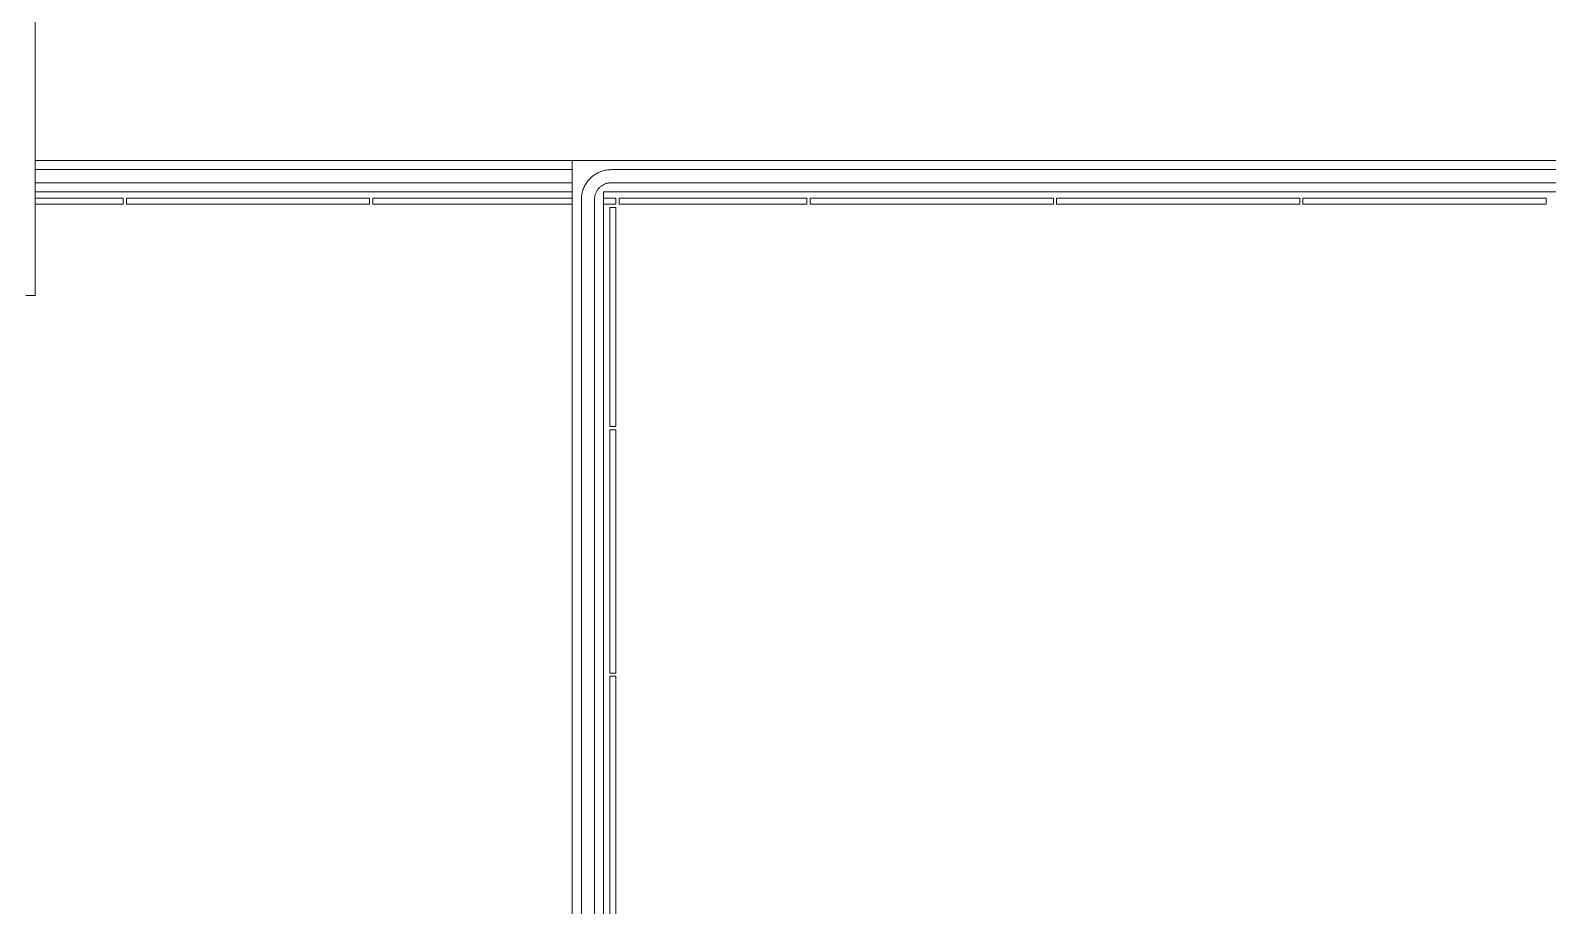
# Model space of a CAD drawing. Header units: millimetres. Extents: x 155927 to 326028, y -36033 to 97293.
# Drawn here: x 188145 to 193011, y 21188 to 23992 of the extents above; entities that cross this region are included whole.
import ezdxf

# ---------------------------------------------------------------- set-up
doc = ezdxf.new("R2010")
doc.units = ezdxf.units.MM
doc.header["$MEASUREMENT"] = 0
doc.layers.add('A-FLOR-HRAL', color=7, linetype='CONTINUOUS', lineweight=9)
doc.layers.add('I-FURN', color=8, linetype='CONTINUOUS', lineweight=9)

msp = doc.modelspace()

# ---------------------------------------------------------------- linework, layer by layer
at = {"layer": 'A-FLOR-HRAL'}
for p, q in [((189883.3, 23575.1), (188160.4, 23575.1)), ((195738.8, 23575.1), (189883.3, 23575.1)), ((189883.3, 23575.1), (189883.3, 15540.1)), ((189883.3, 23546.1), (188160.4, 23546.1)), ((188160.4, 23504.1), (189883.3, 23504.1)), ((189927.6, 23502), (189925.5, 23498.7)), ((189929.7, 23505.2), (189927.6, 23502)), ((189932, 23508.3), (189929.7, 23505.2)), ((189934.3, 23511.3), (189932, 23508.3)), ((189936.8, 23514.2), (189934.3, 23511.3)), ((189939.5, 23517), (189936.8, 23514.2)), ((189942.2, 23519.7), (189939.5, 23517)), ((189945, 23522.3), (189942.2, 23519.7)), ((189948, 23524.8), (189945, 23522.3)), ((189951, 23527.1), (189948, 23524.8)), ((189954.1, 23529.3), (189951, 23527.1)), ((189957.3, 23531.4), (189954.1, 23529.3)), ((189960.6, 23533.4), (189957.3, 23531.4)), ((189964, 23535.3), (189960.6, 23533.4)), ((189967.4, 23537), (189964, 23535.3)), ((189970.9, 23538.5), (189967.4, 23537)), ((189974.5, 23540), (189970.9, 23538.5)), ((189978.1, 23541.2), (189974.5, 23540)), ((189981.8, 23542.4), (189978.1, 23541.2)), ((189985.5, 23543.4), (189981.8, 23542.4)), ((189989.3, 23544.2), (189985.5, 23543.4)), ((189986.8, 23499.6), (189988.8, 23500.4)), ((189988.8, 23500.4), (189990.8, 23501.2)), ((189993, 23544.9), (189989.3, 23544.2)), ((189990.8, 23501.2), (189992.8, 23501.8)), ((189992.8, 23501.8), (189994.9, 23502.4)), ((189996.8, 23545.4), (189993, 23544.9)), ((189994.9, 23502.4), (189997, 23502.9)), ((190000.7, 23545.8), (189996.8, 23545.4)), ((189997, 23502.9), (189999.2, 23503.3)), ((189999.2, 23503.3), (190001.3, 23503.7)), ((190004.5, 23546), (190000.7, 23545.8)), ((190001.3, 23503.7), (190003.4, 23503.9)), ((190003.4, 23503.9), (190005.6, 23504)), ((190008.3, 23546.1), (190004.5, 23546)), ((190005.6, 23504), (190007.7, 23504.1)), ((190007.7, 23504.1), (190008.3, 23504.1)), ((195613.8, 23546.1), (190008.3, 23546.1)), ((190008.3, 23504.1), (195613.8, 23504.1)), ((188160.4, 23475.1), (189883.3, 23475.1)), ((188443.3, 23455.1), (188160.4, 23455.1)), ((188443.3, 23435.1), (188443.3, 23455.1)), ((188453.3, 23455.1), (188453.3, 23435.1)), ((189233.3, 23455.1), (188453.3, 23455.1)), ((189233.3, 23435.1), (189233.3, 23455.1)), ((189883.3, 23455.1), (189243.3, 23455.1)), ((189243.3, 23455.1), (189243.3, 23435.1)), ((189912.5, 23455), (189912.3, 23451.1)), ((189912.7, 23458.8), (189912.5, 23455)), ((189913.2, 23462.6), (189912.7, 23458.8)), ((189913.7, 23466.4), (189913.2, 23462.6)), ((189914.5, 23470.2), (189913.7, 23466.4)), ((189915.3, 23473.9), (189914.5, 23470.2)), ((189916.4, 23477.6), (189915.3, 23473.9)), ((189917.5, 23481.3), (189916.4, 23477.6)), ((189918.9, 23484.9), (189917.5, 23481.3)), ((189920.3, 23488.4), (189918.9, 23484.9)), ((189921.9, 23491.9), (189920.3, 23488.4)), ((189923.7, 23495.4), (189921.9, 23491.9)), ((189925.5, 23498.7), (189923.7, 23495.4)), ((189954.3, 23450.1), (189954.4, 23452.3)), ((189954.4, 23452.3), (189954.5, 23454.4)), ((189954.5, 23454.4), (189954.7, 23456.6)), ((189954.7, 23456.6), (189955, 23458.7)), ((189955, 23458.7), (189955.4, 23460.8)), ((189955.4, 23460.8), (189955.9, 23462.9)), ((189955.9, 23462.9), (189956.4, 23465)), ((189956.4, 23465), (189957.1, 23467.1)), ((189957.1, 23467.1), (189957.8, 23469.1)), ((189957.8, 23469.1), (189958.6, 23471.1)), ((189958.6, 23471.1), (189959.5, 23473.1)), ((189959.5, 23473.1), (189960.4, 23475)), ((189960.4, 23475), (189961.5, 23476.9)), ((189961.5, 23476.9), (189962.6, 23478.8)), ((189962.6, 23478.8), (189963.8, 23480.6)), ((189963.8, 23480.6), (189965, 23482.4)), ((189965, 23482.4), (189966.3, 23484.1)), ((189966.3, 23484.1), (189967.7, 23485.7)), ((189967.7, 23485.7), (189969.2, 23487.3)), ((189969.2, 23487.3), (189970.7, 23488.8)), ((189970.7, 23488.8), (189972.3, 23490.3)), ((189972.3, 23490.3), (189973.9, 23491.7)), ((189973.9, 23491.7), (189975.6, 23493.1)), ((189975.6, 23493.1), (189977.4, 23494.3)), ((189977.4, 23494.3), (189979.2, 23495.6)), ((189979.2, 23495.6), (189981, 23496.7)), ((189981, 23496.7), (189982.9, 23497.7)), ((189982.9, 23497.7), (189984.8, 23498.7)), ((189983.3, 15640.1), (189983.3, 23475.1)), ((189983.3, 23475.1), (195660.8, 23475.1)), ((190023.3, 23455.1), (189983.3, 23455.1)), ((189984.8, 23498.7), (189986.8, 23499.6)), ((190023.3, 23435.1), (190023.3, 23455.1)), ((190635.8, 23455.1), (190033.3, 23455.1)), ((190033.3, 23455.1), (190033.3, 23435.1)), ((190635.8, 23435.1), (190635.8, 23455.1)), ((191425.8, 23455.1), (190645.8, 23455.1)), ((190645.8, 23455.1), (190645.8, 23435.1)), ((191425.8, 23435.1), (191425.8, 23455.1)), ((192215.8, 23455.1), (191435.8, 23455.1)), ((191435.8, 23455.1), (191435.8, 23435.1)), ((192215.8, 23435.1), (192215.8, 23455.1)), ((193005.8, 23455.1), (192225.8, 23455.1)), ((192225.8, 23455.1), (192225.8, 23435.1)), ((193005.8, 23435.1), (193005.8, 23455.1)), ((188160.4, 23435.1), (188443.3, 23435.1)), ((188453.3, 23435.1), (189233.3, 23435.1)), ((189243.3, 23435.1), (189883.3, 23435.1)), ((189912.3, 23451.1), (189912.3, 23450.1)), ((189912.3, 23450.1), (189912.3, 15665.1)), ((189954.3, 15665.1), (189954.3, 23450.1)), ((189983.3, 23435.1), (190023.3, 23435.1)), ((190023.3, 23425.1), (190003.3, 23425.1)), ((190003.3, 23425.1), (190003.3, 22722.6)), ((190023.3, 22722.6), (190023.3, 23425.1)), ((190033.3, 23435.1), (190635.8, 23435.1)), ((190645.8, 23435.1), (191425.8, 23435.1)), ((191435.8, 23435.1), (192215.8, 23435.1)), ((192225.8, 23435.1), (193005.8, 23435.1)), ((190003.3, 22722.6), (190023.3, 22722.6)), ((190023.3, 22712.6), (190003.3, 22712.6)), ((190003.3, 22712.6), (190003.3, 21932.6)), ((190023.3, 21932.6), (190023.3, 22712.6)), ((190003.3, 21932.6), (190023.3, 21932.6)), ((190023.3, 21922.6), (190003.3, 21922.6)), ((190003.3, 21922.6), (190003.3, 21142.6)), ((190023.3, 21142.6), (190023.3, 21922.6))]:
    msp.add_line(p, q, dxfattribs=at)
at = {"layer": 'I-FURN'}
for p, q in [((188160.4, 25542.8), (188160.4, 23142.8)), ((188160.4, 23142.8), (188130.4, 23142.8))]:
    msp.add_line(p, q, dxfattribs=at)

doc.saveas('drawing.dxf')
